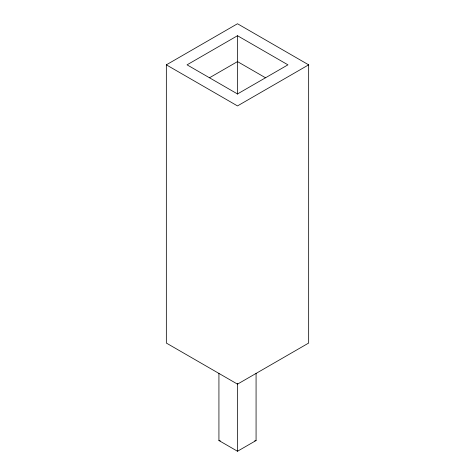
<?xml version="1.0" encoding="UTF-8"?>
<svg xmlns="http://www.w3.org/2000/svg" width="475" height="475" viewBox="0 0 475 475"><rect width="100%" height="100%" fill="white"/><g stroke="black" fill="none" stroke-linecap="round" stroke-linejoin="round"><path stroke-width="0.71" d="M166.339 64.838L237.5 23.75L308.661 64.838L308.661 343.057L237.5 384.144L166.339 343.057L166.339 64.838L237.5 105.919L308.661 64.838M237.5 35.72L187.067 64.838L237.5 93.949L287.933 64.838L237.5 35.72L237.5 94.187M209.481 77.775L237.5 61.602L265.519 77.775M218.928 373.332L218.928 440.527L237.5 451.25L256.072 440.527L256.072 373.332M254.636 440.889L256.072 440.527M218.928 440.527L220.352 440.889M237.5 383.313L237.5 451.25"/></g></svg>
